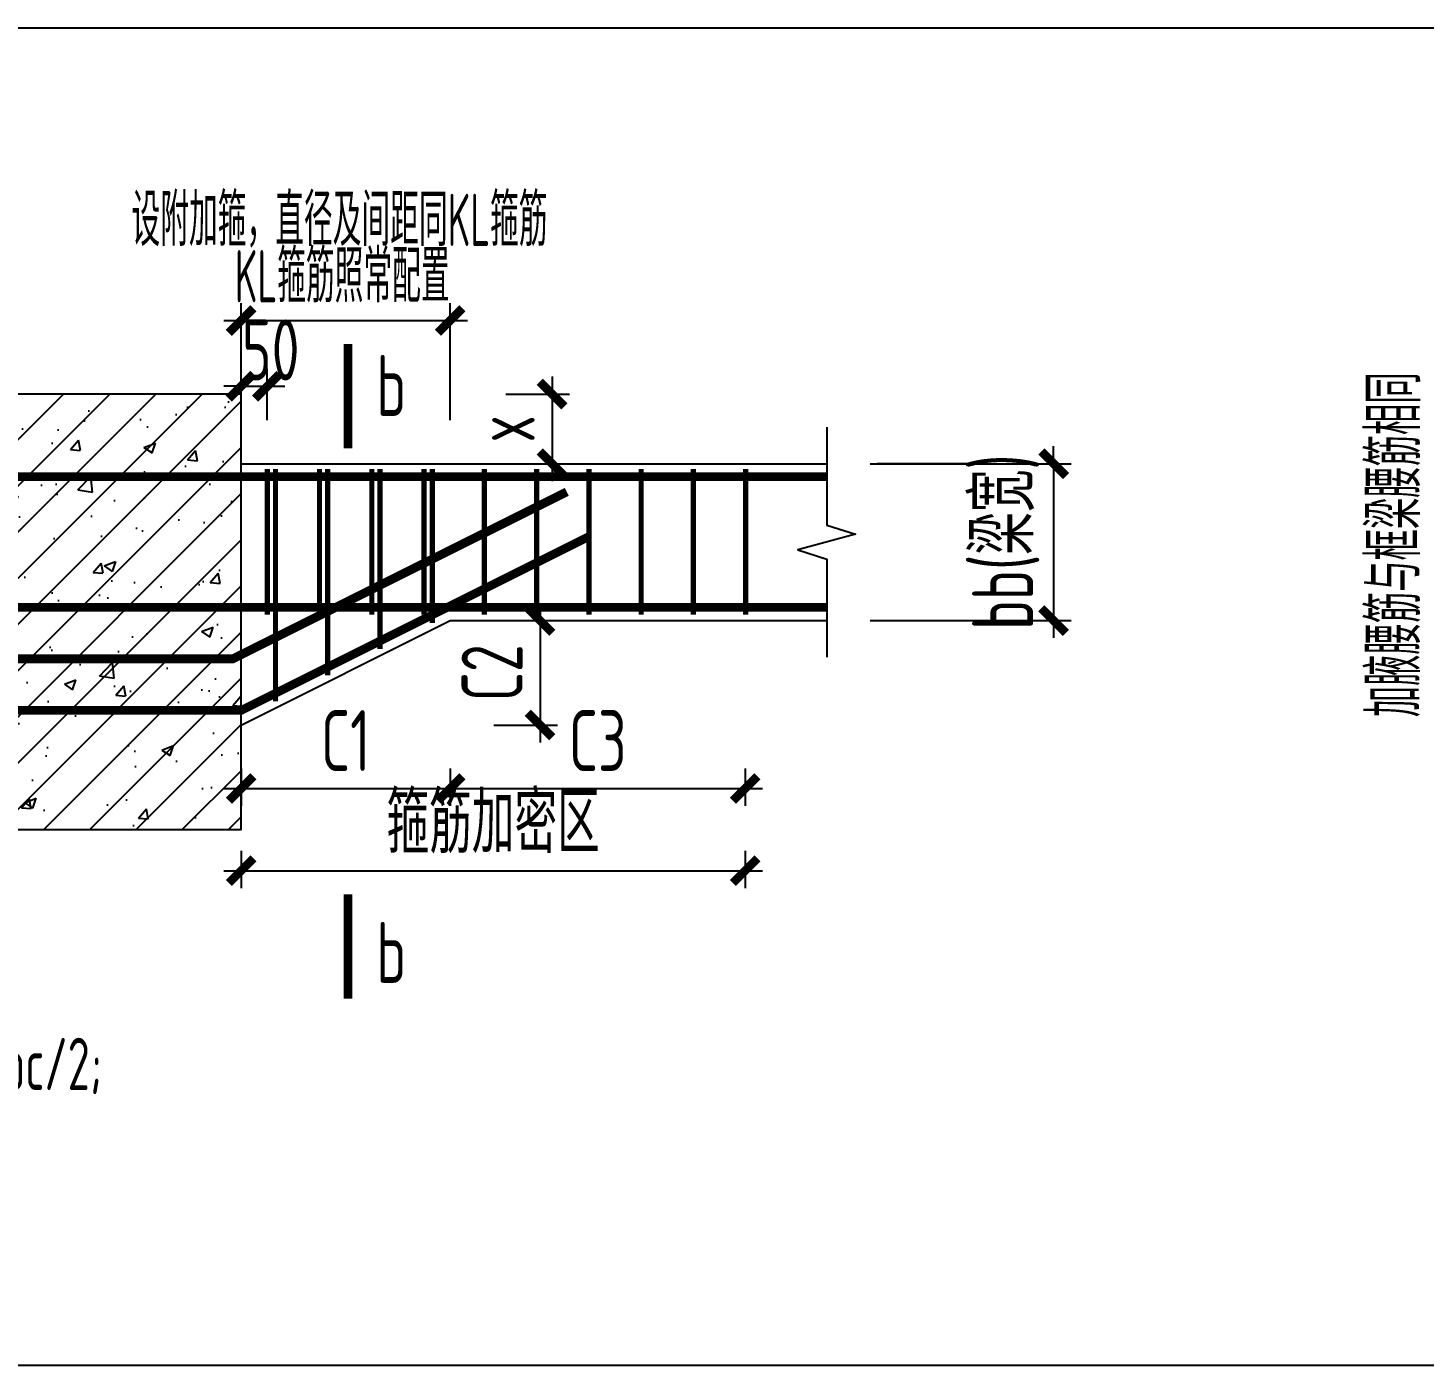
# Model space of a CAD drawing. Extents: x 9732137 to 18866768, y -962146 to 246094.
# Drawn here: x 9842097 to 9850112, y 117433 to 125110 of the extents above; entities that cross this region are included whole.
import ezdxf
from ezdxf.enums import TextEntityAlignment as Align

# ---------------------------------------------------------------- set-up
doc = ezdxf.new("R2010")
doc.units = 0
doc.header["$LTSCALE"] = 1000
doc.linetypes.add('DASH', pattern=[0.35, 0.25, -0.1])
doc.layers.get('0').update_dxf_attribs({"linetype": 'CONTINUOUS'})
doc.layers.get('Defpoints').update_dxf_attribs({"linetype": 'CONTINUOUS'})
for name, color, linetype in [('DIM', 3, 'CONTINUOUS'), ('TAB', 7, 'CONTINUOUS'), ('TEXT', 7, 'CONTINUOUS'), ('THICK', 6, 'CONTINUOUS')]:
    doc.layers.add(name, color=color, linetype=linetype)
doc.layers.add('rein', color=6, linetype='ByLayer', lineweight=18)
doc.styles.add('TSSD_Dimension', font='Tssdeng.shx', dxfattribs={"width": 0.7, "bigfont": 'hztxt.shx'})
doc.styles.add('TSSD_Label', font='Tssdeng.shx', dxfattribs={"width": 0.7, "bigfont": 'hztxt.shx'})
doc.styles.add('TSSD_Norm', font='Tssdeng.shx', dxfattribs={"width": 0.7, "bigfont": 'hztxt.shx'})
doc.dimstyles.new('TSSD_100_100', dxfattribs={"dimtxt": 350, "dimasz": 100, "dimexe": 100, "dimexo": 250, "dimgap": 100, "dimtad": 1, "dimdec": 0, "dimzin": 0, "dimdsep": 46, "dimtxsty": 'TSSD_Dimension', "dimblk": 'ARCHTICK', "dimblk1": 'ARCHTICK', "dimblk2": 'ARCHTICK', "dimcen": 0, "dimdle": 100, "dimclrt": 7, "dimadec": 0, "dimazin": 0, "dimtfac": 1, "dimtdec": 0, "dimtix": 1, "dimtmove": 2, "dimatfit": 3, "dimfxl": 1, "dimtolj": 1, "dimtzin": 0, "dimarcsym": 0})
doc.dimstyles.new('TSSD_50_100', dxfattribs={"dimtxt": 350, "dimasz": 100, "dimexe": 100, "dimexo": 250, "dimgap": 100, "dimtad": 1, "dimdec": 0, "dimlfac": 0.5, "dimzin": 0, "dimdsep": 46, "dimtxsty": 'TSSD_Dimension', "dimblk": 'ARCHTICK', "dimblk1": 'ARCHTICK', "dimblk2": 'ARCHTICK', "dimcen": 0, "dimdle": 100, "dimclrt": 7, "dimadec": 0, "dimazin": 0, "dimtfac": 1, "dimtdec": 0, "dimtix": 1, "dimtmove": 2, "dimatfit": 3, "dimfxl": 1, "dimtolj": 1, "dimtzin": 0, "dimarcsym": 0})

# ---------------------------------------------------------------- blocks, each defined once
blk = doc.blocks.new('_ArchTick')
at = {"color": 0, "linetype": 'ByBlock', "const_width": 0.5}
blk.add_lwpolyline([(-0.707, -0.707), (0.707, 0.707)], dxfattribs=at)
blk = doc.blocks.new('*D791')
at = {"layer": 'Defpoints', "color": 0}
for p in [(9846682.5, 122607.4), (9846682.5, 121707.4), (9847985.4, 121707.4)]:
    blk.add_point(p, dxfattribs=at)
at = {"layer": 'DIM', "color": 0, "lineweight": -2}
for p, q in [((9847985.4, 122607.4), (9847985.4, 122707.4)), ((9846932.5, 122607.4), (9848085.4, 122607.4)), ((9847985.4, 122607.4), (9847985.4, 121707.4)), ((9846932.5, 121707.4), (9848085.4, 121707.4)), ((9847985.4, 121707.4), (9847985.4, 121607.4))]:
    blk.add_line(p, q, dxfattribs=at)
at = {"layer": 'DIM', "color": 0, "lineweight": -2, "xscale": 100, "yscale": 100, "zscale": 100}
for p, rotation in [((9847985.4, 122607.4), 270), ((9847985.4, 121707.4), 90)]:
    blk.add_blockref('_ArchTick', p, dxfattribs=dict(at, rotation=rotation))
at = {"layer": 'DIM', "color": 7, "insert": (9847710.4, 122157.4), "char_height": 350, "attachment_point": 5, "rotation": 90, "style": 'TSSD_Dimension'}
blk.add_mtext('\\A1;bb(梁宽)', dxfattribs=at)
blk = doc.blocks.new('*D793')
at = {"layer": 'Defpoints', "color": 0}
for p in [(9843320.9, 121107.4), (9844520.9, 121107.4), (9844520.9, 120742.8)]:
    blk.add_point(p, dxfattribs=at)
at = {"layer": 'DIM', "color": 0, "lineweight": -2}
for p, q in [((9843320.9, 120857.4), (9843320.9, 120642.8)), ((9844520.9, 120857.4), (9844520.9, 120642.8)), ((9843220.9, 120742.8), (9844620.9, 120742.8))]:
    blk.add_line(p, q, dxfattribs=at)
at = {"layer": 'DIM', "color": 0, "lineweight": -2, "xscale": 100, "yscale": 100, "zscale": 100, "rotation": 180}
blk.add_blockref('_ArchTick', (9843320.9, 120742.8), dxfattribs=at)
at = {"layer": 'DIM', "color": 0, "lineweight": -2, "xscale": 100, "yscale": 100, "zscale": 100}
blk.add_blockref('_ArchTick', (9844520.9, 120742.8), dxfattribs=at)
at = {"layer": 'DIM', "color": 7, "insert": (9843920.9, 121017.8), "char_height": 350, "attachment_point": 5, "style": 'TSSD_Dimension'}
blk.add_mtext('\\A1;C1', dxfattribs=at)
blk = doc.blocks.new('*D794')
at = {"layer": 'Defpoints', "color": 0}
for p in [(9844520.9, 121707.4), (9844520.9, 121107.4), (9845036.6, 121107.4)]:
    blk.add_point(p, dxfattribs=at)
at = {"layer": 'DIM', "color": 0, "lineweight": -2}
for p, q in [((9845036.6, 121807.4), (9845036.6, 121007.4)), ((9844770.9, 121707.4), (9845136.6, 121707.4)), ((9844770.9, 121107.4), (9845136.6, 121107.4))]:
    blk.add_line(p, q, dxfattribs=at)
at = {"layer": 'DIM', "color": 0, "lineweight": -2, "xscale": 100, "yscale": 100, "zscale": 100}
for p, rotation in [((9845036.6, 121707.4), 90), ((9845036.6, 121107.4), 270)]:
    blk.add_blockref('_ArchTick', p, dxfattribs=dict(at, rotation=rotation))
at = {"layer": 'DIM', "color": 7, "insert": (9844761.6, 121407.4), "char_height": 350, "attachment_point": 5, "rotation": 90, "style": 'TSSD_Dimension'}
blk.add_mtext('\\A1;C2', dxfattribs=at)
blk = doc.blocks.new('*D799')
at = {"layer": 'Defpoints', "color": 0}
for p in [(9843470.9, 123052.3), (9843320.9, 122607.4), (9843470.9, 122607.4)]:
    blk.add_point(p, dxfattribs=at)
at = {"layer": 'DIM', "color": 0, "lineweight": -2}
for p, q in [((9843320.9, 122857.4), (9843320.9, 123152.3)), ((9843470.9, 122857.4), (9843470.9, 123152.3)), ((9843320.9, 123052.3), (9843220.9, 123052.3)), ((9843320.9, 123052.3), (9843470.9, 123052.3)), ((9843470.9, 123052.3), (9843570.9, 123052.3))]:
    blk.add_line(p, q, dxfattribs=at)
at = {"layer": 'DIM', "color": 0, "lineweight": -2, "xscale": 100, "yscale": 100, "zscale": 100}
blk.add_blockref('_ArchTick', (9843320.9, 123052.3), dxfattribs=at)
at = {"layer": 'DIM', "color": 0, "lineweight": -2, "xscale": 100, "yscale": 100, "zscale": 100, "rotation": 180}
blk.add_blockref('_ArchTick', (9843470.9, 123052.3), dxfattribs=at)
at = {"layer": 'DIM', "color": 7, "insert": (9843490.8, 123260.9), "char_height": 350, "attachment_point": 5, "style": 'TSSD_Dimension'}
blk.add_mtext('\\A1;50', dxfattribs=at)
blk = doc.blocks.new('*D800')
at = {"layer": 'Defpoints', "color": 0}
for p in [(9844520.9, 121107.4), (9846214.4, 121107.4), (9846214.4, 120742.8)]:
    blk.add_point(p, dxfattribs=at)
at = {"layer": 'DIM', "color": 0, "lineweight": -2}
for p, q in [((9844520.9, 120857.4), (9844520.9, 120642.8)), ((9846214.4, 120857.4), (9846214.4, 120642.8)), ((9844420.9, 120742.8), (9846314.4, 120742.8))]:
    blk.add_line(p, q, dxfattribs=at)
at = {"layer": 'DIM', "color": 0, "lineweight": -2, "xscale": 100, "yscale": 100, "zscale": 100, "rotation": 180}
blk.add_blockref('_ArchTick', (9844520.9, 120742.8), dxfattribs=at)
at = {"layer": 'DIM', "color": 0, "lineweight": -2, "xscale": 100, "yscale": 100, "zscale": 100}
blk.add_blockref('_ArchTick', (9846214.4, 120742.8), dxfattribs=at)
at = {"layer": 'DIM', "color": 7, "insert": (9845367.7, 121017.8), "char_height": 350, "attachment_point": 5, "style": 'TSSD_Dimension'}
blk.add_mtext('\\A1;C3', dxfattribs=at)
blk = doc.blocks.new('*D801')
at = {"layer": 'Defpoints', "color": 0}
for p in [(9843320.9, 120635.7), (9846214.4, 120635.7), (9846214.4, 120271.1)]:
    blk.add_point(p, dxfattribs=at)
at = {"layer": 'DIM', "color": 0, "lineweight": -2}
for p, q in [((9843320.9, 120385.7), (9843320.9, 120171.1)), ((9846214.4, 120385.7), (9846214.4, 120171.1)), ((9843220.9, 120271.1), (9846314.4, 120271.1))]:
    blk.add_line(p, q, dxfattribs=at)
at = {"layer": 'DIM', "color": 0, "lineweight": -2, "xscale": 100, "yscale": 100, "zscale": 100, "rotation": 180}
blk.add_blockref('_ArchTick', (9843320.9, 120271.1), dxfattribs=at)
at = {"layer": 'DIM', "color": 0, "lineweight": -2, "xscale": 100, "yscale": 100, "zscale": 100}
blk.add_blockref('_ArchTick', (9846214.4, 120271.1), dxfattribs=at)
at = {"layer": 'DIM', "color": 7, "insert": (9844767.7, 120546.1), "char_height": 350, "attachment_point": 5, "style": 'TSSD_Dimension'}
blk.add_mtext('\\A1;箍筋加密区', dxfattribs=at)
blk = doc.blocks.new('*D802')
at = {"layer": 'Defpoints', "color": 0}
for p in [(9844520.9, 123429.6), (9843320.9, 122607.4), (9844520.9, 122607.4)]:
    blk.add_point(p, dxfattribs=at)
at = {"layer": 'DIM', "color": 0, "lineweight": -2}
for p, q in [((9843320.9, 122857.4), (9843320.9, 123529.6)), ((9844520.9, 122857.4), (9844520.9, 123529.6)), ((9843220.9, 123429.6), (9844620.9, 123429.6))]:
    blk.add_line(p, q, dxfattribs=at)
at = {"layer": 'DIM', "color": 0, "lineweight": -2, "xscale": 100, "yscale": 100, "zscale": 100, "rotation": 180}
blk.add_blockref('_ArchTick', (9843320.9, 123429.6), dxfattribs=at)
at = {"layer": 'DIM', "color": 0, "lineweight": -2, "xscale": 100, "yscale": 100, "zscale": 100}
blk.add_blockref('_ArchTick', (9844520.9, 123429.6), dxfattribs=at)
blk = doc.blocks.new('*D824')
at = {"layer": 'Defpoints', "color": 0}
for p in [(9844590.7, 123007.4), (9844590.7, 122607.4), (9845105.9, 122607.4)]:
    blk.add_point(p, dxfattribs=at)
at = {"layer": 'DIM', "color": 0, "lineweight": -2}
for p, q in [((9845105.9, 123107.4), (9845105.9, 122507.4)), ((9844840.7, 123007.4), (9845205.9, 123007.4)), ((9844840.7, 122607.4), (9845205.9, 122607.4))]:
    blk.add_line(p, q, dxfattribs=at)
at = {"layer": 'DIM', "color": 0, "lineweight": -2, "xscale": 100, "yscale": 100, "zscale": 100}
for p, rotation in [((9845105.9, 123007.4), 90), ((9845105.9, 122607.4), 270)]:
    blk.add_blockref('_ArchTick', p, dxfattribs=dict(at, rotation=rotation))
at = {"layer": 'DIM', "color": 7, "insert": (9844830.9, 122807.4), "char_height": 350, "attachment_point": 5, "rotation": 90, "style": 'TSSD_Dimension'}
blk.add_mtext('\\A1;x', dxfattribs=at)

msp = doc.modelspace()

# ---------------------------------------------------------------- hatches: boundary and pattern name
h = msp.add_hatch()
h.set_pattern_fill('AN31C', color=8, scale=937.5, style=0)
h.set_pattern_definition([(45, (9757792.33, -265380.46), (-132.58252, 132.58252), []), (50, (9757792.33, -265380.46), (672.4314, -58.8301), [70.3125, -773.4375]), (355, (9757792.3, -265380.46), (-130.0794, 705.1801), [56.25, -618.75]), (100.4514, (9757848.4, -265385.36), (542.3525, 646.3496), [59.7564, -657.3207]), (46.1842, (9757792.3, -265193), (1000.5385, -155.174), [105.4687, -1160.1562]), (96.6356, (9757875.7, -265205.9), (876.2463, 913.2355), [89.6346, -985.981]), (351.1842, (9757792.3, -265193), (876.2456, 913.2362), [84.375, -928.125]), (21, (9757886.1, -265239.84), (559.60036, -377.4552), [70.3125, -773.4375]), (326, (9757886.1, -265239.84), (228.1081, 679.8282), [56.25, -618.75]), (71.4514, (9757932.7, -265271.3), (787.7087, 302.3723), [59.7564, -657.3207]), (37.5, (9757792.33, -265380.46), (11.39986, 312.08799), [0, -611.25, 0, -628.125, 0, -621.09375]), (7.5, (9757792.33, -265380.46), (246.6277, 369.76098), [0, -358.125, 0, -597.1875, 0, -236.71875]), (327.5, (9757583.27, -265380.46), (500.45853, -21.1452), [0, -234.375, 0, -731.25, 0, -970.3125]), (317.5, (9757489.5, -265380.46), (546.73703, 93.8484), [0, -304.6875, 0, -485.625, 0, -689.0625])])
h.paths.add_polyline_path([(9841520.9, 120507.4), (9843320.9, 120507.4), (9843320.9, 123007.4), (9841520.9, 123007.4)])

# ---------------------------------------------------------------- linework, layer by layer
for p, q in [((9843320.9, 122607.4), (9846682.5, 122607.4)), ((9843320.9, 121107.4), (9844520.9, 121707.4)), ((9844520.9, 121707.4), (9846682.5, 121707.4))]:
    msp.add_line(p, q)
msp.add_lwpolyline([(9841520.9, 120507.4), (9843320.9, 120507.4), (9843320.9, 123007.4), (9841520.9, 123007.4)], close=True)
msp.add_lwpolyline([(9846682.5, 122817.4), (9846682.5, 122254.9), (9846847.5, 122202.4), (9846517.5, 122112.4), (9846682.5, 122059.9), (9846682.5, 121497.4)])
at = {"layer": 'DIM'}
msp.add_line((9847590.1, 122607.4), (9846972.9, 122607.4), dxfattribs=at)
at = {"layer": 'rein', "const_width": 50}
for points in [[(9846682.5, 122532.4), (9838405.2, 122532.4)], [(9845318.2, 122190), (9843320.9, 121191.3), (9841520.9, 121191.3), (9839523.6, 122190)], [(9838405.2, 121782.4), (9846682.5, 121782.4)]]:
    msp.add_lwpolyline(points, dxfattribs=at)
at = {"layer": 'rein', "color": 4, "const_width": 30}
for points in [[(9843470.9, 121740.4), (9843470.9, 122577.8)], [(9843518, 121243.4), (9843518, 122577.8)], [(9843770.9, 121740.4), (9843770.9, 122577.8)], [(9843818, 121393.4), (9843818, 122577.8)], [(9844070.9, 121740.4), (9844070.9, 122577.8)], [(9844118, 121543.4), (9844118, 122577.8)], [(9844370.9, 121740.4), (9844370.9, 122577.8)], [(9844418, 121693.4), (9844418, 122577.8)], [(9844717.5, 121740.4), (9844717.5, 122577.8)], [(9845017.5, 121740.4), (9845017.5, 122577.8)], [(9845317.5, 121740.4), (9845317.5, 122577.8)], [(9845617.5, 121740.4), (9845617.5, 122577.8)], [(9845917.5, 121740.4), (9845917.5, 122577.8)], [(9846217.5, 121740.4), (9846217.5, 122577.8)]]:
    msp.add_lwpolyline(points, dxfattribs=at)
at = {"layer": 'rein', "linetype": 'DASH', "const_width": 50}
msp.add_lwpolyline([(9845190, 122446), (9843273, 121487.4), (9841473, 121487.4), (9839632.6, 122407.6)], dxfattribs=at)
at = {"layer": 'TAB'}
for p, q in [((9800256.8, 125109.6), (9859462.8, 125109.6)), ((9800256.8, 117432.6), (9859462.8, 117432.6))]:
    msp.add_line(p, q, dxfattribs=at)
at = {"layer": 'THICK', "const_width": 50}
for points in [[(9843933.9, 122695.1), (9843933.9, 123295.1)], [(9843933.9, 120135.9), (9843933.9, 119535.9)]]:
    msp.add_lwpolyline(points, dxfattribs=at)

# ---------------------------------------------------------------- texts
at = {"style": 'TSSD_Norm', "width": 0.6}
msp.add_text('加腋腰筋与框梁腰筋相同', height=300, rotation=90, dxfattribs=at).set_placement((9850089.6, 121152.6))
at = {"layer": 'DIM', "color": 7, "style": 'TSSD_Dimension', "width": 0.55}
for s, p in [('设附加箍，直径及间距同KL箍筋', (9842691.4, 123857.5)), ('KL箍筋照常配置', (9843284.4, 123533.9))]:
    msp.add_text(s, height=300, dxfattribs=at).set_placement(p)
at = {"layer": 'TEXT', "style": 'TSSD_Norm', "width": 0.65}
msp.add_text('注：(1)图中 C2/C1≤1/2,C2/bb≤2/3，bb+C2+x≥bc/2;', height=300, dxfattribs=at).set_placement((9837225.7, 118921.6), align=Align.BOTTOM_LEFT)
at = {"layer": 'THICK', "style": 'TSSD_Label', "width": 0.7}
for p in [(9844096.4, 122881), (9844096.4, 119626.2)]:
    msp.add_text('b', height=350, dxfattribs=at).set_placement(p)

# ---------------------------------------------------------------- dimensions: what is measured, and where the dimension line sits
at = {"layer": 'DIM'}
for base, p1, p2, text, picture, middle in [((9844520.9, 123429.6), (9843320.9, 122607.4), (9844520.9, 122607.4), ' ', '*D802', (9843920.9, 123429.6)), ((9844520.9, 120742.8), (9843320.9, 121107.4), (9844520.9, 121107.4), 'C1', '*D793', (9843920.9, 121017.8)), ((9846214.4, 120742.8), (9844520.9, 121107.4), (9846214.4, 121107.4), 'C3', '*D800', (9845367.7, 121017.8)), ((9846214.4, 120271.1), (9843320.9, 120635.7), (9846214.4, 120635.7), '箍筋加密区', '*D801', (9844767.7, 120546.1))]:
    dim = msp.add_linear_dim(base=base, p1=p1, p2=p2, text=text, dimstyle='TSSD_50_100', dxfattribs=at)
    dim.commit()
    dim.dimension.update_dxf_attribs({"geometry": picture, "text_midpoint": middle})
dim = msp.add_linear_dim(base=(9843470.9, 123052.3), p1=(9843320.9, 122607.4), p2=(9843470.9, 122607.4), text='50', dimstyle='TSSD_50_100', dxfattribs=at)
dim.commit()
dim.dimension.update_dxf_attribs({"geometry": '*D799', "text_midpoint": (9843490.8, 123260.9), "dimtype": 160})
for base, p1, p2, text, dimstyle, picture, middle in [((9845105.9, 122607.4), (9844590.7, 123007.4), (9844590.7, 122607.4), 'x', 'TSSD_100_100', '*D824', (9844830.9, 122807.4)), ((9847985.4, 121707.4), (9846682.5, 122607.4), (9846682.5, 121707.4), 'bb(梁宽)', 'TSSD_50_100', '*D791', (9847710.4, 122157.4)), ((9845036.6, 121107.4), (9844520.9, 121707.4), (9844520.9, 121107.4), 'C2', 'TSSD_50_100', '*D794', (9844761.6, 121407.4))]:
    dim = msp.add_linear_dim(base=base, p1=p1, p2=p2, angle=90, text=text, dimstyle=dimstyle, dxfattribs=at)
    dim.commit()
    dim.dimension.update_dxf_attribs({"geometry": picture, "text_midpoint": middle})

doc.saveas('drawing.dxf')
